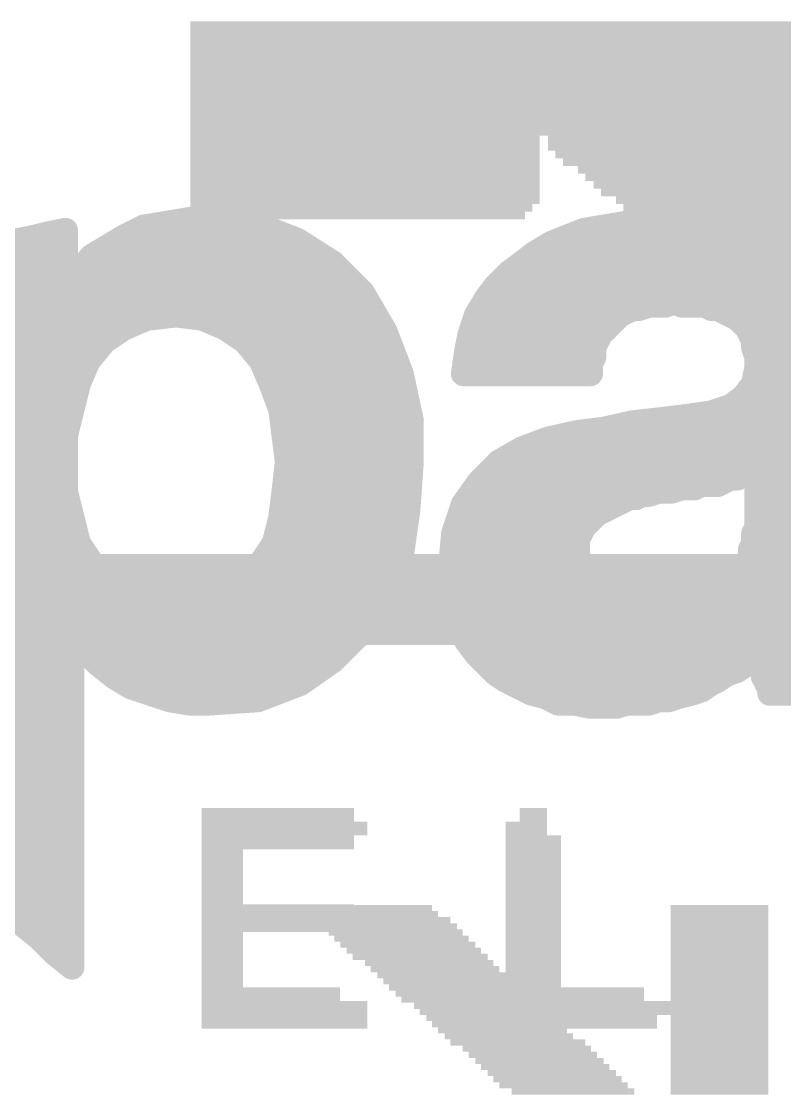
# Model space of a CAD drawing. Extents: x -0.75 to 3.47, y -1.8 to 2.11.
# Drawn here: x 1.3778 to 1.4699, y 1.4393 to 1.5689 of the extents above; entities that cross this region are included whole.
import ezdxf

# ---------------------------------------------------------------- set-up
doc = ezdxf.new("R2010")
doc.units = 0
doc.header["$MEASUREMENT"] = 0
doc.layers.get('0').update_dxf_attribs({"linetype": 'CONTINUOUS'})
doc.layers.add('21', color=32, linetype='CONTINUOUS')
doc.layers.add('22', color=2, linetype='CONTINUOUS')

# ---------------------------------------------------------------- blocks, each defined once
blk = doc.blocks.new('RECT')
blk.add_solid([(-0.5, -0.5), (0.5, -0.5), (-0.5, 0.5), (0.5, 0.5)])

msp = doc.modelspace()

# ---------------------------------------------------------------- linework, layer by layer
at = {"layer": '21', "const_width": 0.003}
for points in [[(1.392575, 1.544055), (1.394937, 1.544449)], [(1.394937, 1.544449), (1.397299, 1.544843)], [(1.397299, 1.544843), (1.399661, 1.545236)], [(1.399661, 1.545236), (1.405961, 1.544449)], [(1.405961, 1.544449), (1.411079, 1.54248)], [(1.448087, 1.544055), (1.450449, 1.544449)], [(1.450449, 1.544449), (1.452811, 1.544843)], [(1.452811, 1.544843), (1.461472, 1.544843)], [(1.461472, 1.544843), (1.463835, 1.544449)], [(1.463835, 1.544449), (1.465803, 1.544449)], [(1.465803, 1.544449), (1.467772, 1.544055)], [(1.377614, 1.54248), (1.379583, 1.542874)], [(1.379583, 1.542874), (1.381157, 1.543268)], [(1.380087, 1.543), (1.383126, 1.543)], [(1.381157, 1.543268), (1.383126, 1.543661)], [(1.383126, 1.543661), (1.383126, 1.536575)], [(1.388244, 1.541693), (1.390213, 1.542874)], [(1.390213, 1.542874), (1.392575, 1.544055)], [(1.390465, 1.543), (1.409727, 1.543)], [(1.441787, 1.542087), (1.443756, 1.542874)], [(1.443756, 1.542874), (1.445724, 1.543661)], [(1.444071, 1.543), (1.471205, 1.543)], [(1.445724, 1.543661), (1.448087, 1.544055)], [(1.467772, 1.544055), (1.470134, 1.543268)], [(1.470134, 1.543268), (1.471709, 1.542874)], [(1.375646, 1.542087), (1.377614, 1.54248)], [(1.386276, 1.540512), (1.388244, 1.541693)], [(1.411079, 1.54248), (1.415409, 1.539724)], [(1.439819, 1.540906), (1.441787, 1.542087)], [(1.384701, 1.538543), (1.386276, 1.540512)], [(1.438244, 1.539724), (1.439819, 1.540906)], [(1.368559, 1.54), (1.383126, 1.54)], [(1.385866, 1.54), (1.414976, 1.54)], [(1.415409, 1.539724), (1.418953, 1.536181)], [(1.436669, 1.538543), (1.438244, 1.539724)], [(1.438611, 1.54), (1.476945, 1.54)], [(1.383126, 1.536575), (1.384701, 1.538543)], [(1.435094, 1.536969), (1.436669, 1.538543)], [(1.368559, 1.537), (1.383126, 1.537)], [(1.383466, 1.537), (1.418134, 1.537)], [(1.433913, 1.535394), (1.435094, 1.536969)], [(1.435126, 1.537), (1.479727, 1.537)], [(1.418953, 1.536181), (1.421709, 1.531457)], [(1.432732, 1.533425), (1.433913, 1.535394)], [(1.368559, 1.534), (1.420225, 1.534)], [(1.433077, 1.534), (1.451205, 1.534)], [(1.450843, 1.533819), (1.450055, 1.533425)], [(1.45163, 1.534213), (1.450843, 1.533819)], [(1.452417, 1.534213), (1.45163, 1.534213)], [(1.453598, 1.534606), (1.452417, 1.534213)], [(1.455567, 1.534606), (1.453598, 1.534606)], [(1.456748, 1.535), (1.455567, 1.534606)], [(1.457535, 1.534606), (1.456748, 1.535)], [(1.460291, 1.534606), (1.457535, 1.534606)], [(1.461079, 1.534213), (1.460291, 1.534606)], [(1.461866, 1.534213), (1.461079, 1.534213)], [(1.462654, 1.533819), (1.461866, 1.534213)], [(1.462291, 1.534), (1.481067, 1.534)], [(1.463441, 1.533425), (1.462654, 1.533819)], [(1.392969, 1.533031), (1.390213, 1.53185)], [(1.396512, 1.533425), (1.392969, 1.533031)], [(1.399661, 1.533031), (1.396512, 1.533425)], [(1.402417, 1.53185), (1.399661, 1.533031)], [(1.431945, 1.531063), (1.432732, 1.533425)], [(1.449661, 1.533031), (1.448874, 1.532244)], [(1.450055, 1.533425), (1.449661, 1.533031)], [(1.464228, 1.533031), (1.463441, 1.533425)], [(1.464622, 1.532638), (1.464228, 1.533031)], [(1.465409, 1.53185), (1.464622, 1.532638)], [(1.390213, 1.53185), (1.38785, 1.530276)], [(1.40478, 1.530276), (1.402417, 1.53185)], [(1.421709, 1.531457), (1.423677, 1.526339)], [(1.44848, 1.53185), (1.447693, 1.531063)], [(1.448874, 1.532244), (1.44848, 1.53185)], [(1.465803, 1.531063), (1.465409, 1.53185)], [(1.368559, 1.531), (1.388937, 1.531)], [(1.38785, 1.530276), (1.385882, 1.527913)], [(1.403693, 1.531), (1.421884, 1.531)], [(1.406748, 1.527913), (1.40478, 1.530276)], [(1.431551, 1.529094), (1.431945, 1.531063)], [(1.431932, 1.531), (1.447661, 1.531)], [(1.447299, 1.530276), (1.446906, 1.529488)], [(1.447693, 1.531063), (1.447299, 1.530276)], [(1.466197, 1.530276), (1.465803, 1.531063)], [(1.465835, 1.531), (1.481627, 1.531)], [(1.466197, 1.529488), (1.466197, 1.530276)], [(1.431157, 1.526339), (1.431551, 1.529094)], [(1.446906, 1.529488), (1.446906, 1.528307)], [(1.466591, 1.528307), (1.466197, 1.529488)], [(1.368559, 1.528), (1.385954, 1.528)], [(1.385882, 1.527913), (1.384701, 1.525157)], [(1.406676, 1.528), (1.423038, 1.528)], [(1.407929, 1.525157), (1.406748, 1.527913)], [(1.431395, 1.528), (1.446752, 1.528)], [(1.446906, 1.528307), (1.446512, 1.52752)], [(1.446512, 1.52752), (1.446512, 1.526339)], [(1.466591, 1.527126), (1.466591, 1.528307)], [(1.466591, 1.528), (1.481945, 1.528)], [(1.423677, 1.526339), (1.424858, 1.520827)], [(1.446512, 1.526339), (1.431157, 1.526339)], [(1.466197, 1.525157), (1.466591, 1.527126)], [(1.368559, 1.525), (1.384661, 1.525)], [(1.384701, 1.525157), (1.383913, 1.522008)], [(1.40911, 1.522008), (1.407929, 1.525157)], [(1.407988, 1.525), (1.423964, 1.525)], [(1.465016, 1.523583), (1.466197, 1.525157)], [(1.466079, 1.525), (1.481945, 1.525)], [(1.463441, 1.522402), (1.465016, 1.523583)], [(1.461079, 1.521614), (1.463441, 1.522402)], [(1.368559, 1.522), (1.383911, 1.522)], [(1.383913, 1.522008), (1.383126, 1.518858)], [(1.409504, 1.518858), (1.40911, 1.522008)], [(1.409111, 1.522), (1.424607, 1.522)], [(1.424858, 1.520827), (1.424858, 1.515315)], [(1.45163, 1.520433), (1.455173, 1.520827)], [(1.455173, 1.520827), (1.458323, 1.52122)], [(1.458323, 1.52122), (1.461079, 1.521614)], [(1.458323, 1.52122), (1.459898, 1.512953)], [(1.459898, 1.512953), (1.458323, 1.52122)], [(1.462236, 1.522), (1.481945, 1.522)], [(1.444937, 1.519252), (1.448087, 1.519646)], [(1.448087, 1.519646), (1.45163, 1.520433)], [(1.451236, 1.511378), (1.448087, 1.519646)], [(1.448087, 1.519646), (1.451236, 1.511378)], [(1.368559, 1.519), (1.383161, 1.519)], [(1.383126, 1.518858), (1.383126, 1.512165)], [(1.409486, 1.519), (1.424858, 1.519)], [(1.409898, 1.515709), (1.409504, 1.518858)], [(1.438244, 1.517283), (1.441394, 1.518465)], [(1.441394, 1.518465), (1.444937, 1.519252)], [(1.443803, 1.519), (1.448333, 1.519)], [(1.448333, 1.519), (1.458746, 1.519)], [(1.458746, 1.519), (1.481945, 1.519)], [(1.435488, 1.515709), (1.438244, 1.517283)], [(1.368559, 1.516), (1.383126, 1.516)], [(1.409504, 1.512165), (1.409898, 1.515709)], [(1.409861, 1.516), (1.424858, 1.516)], [(1.409898, 1.515709), (1.424858, 1.515315)], [(1.424858, 1.515315), (1.409898, 1.515709)], [(1.433126, 1.513346), (1.435488, 1.515709)], [(1.435998, 1.516), (1.449475, 1.516)], [(1.449476, 1.516), (1.459317, 1.516)], [(1.459317, 1.516), (1.481945, 1.516)], [(1.424858, 1.515315), (1.424465, 1.509803)], [(1.465409, 1.514528), (1.464622, 1.514134)], [(1.465803, 1.514921), (1.465409, 1.514528)], [(1.466591, 1.515315), (1.465803, 1.514921)], [(1.466591, 1.507835), (1.466591, 1.515315)], [(1.368559, 1.513), (1.383126, 1.513)], [(1.409597, 1.513), (1.424693, 1.513)], [(1.431157, 1.510591), (1.433126, 1.513346)], [(1.432878, 1.513), (1.450618, 1.513)], [(1.450618, 1.513), (1.459889, 1.513)], [(1.459889, 1.513), (1.461961, 1.513)], [(1.462654, 1.513346), (1.461866, 1.512953)], [(1.463441, 1.51374), (1.462654, 1.513346)], [(1.464228, 1.51374), (1.463441, 1.51374)], [(1.464622, 1.514134), (1.464228, 1.51374)], [(1.466591, 1.513), (1.481945, 1.513)], [(1.383126, 1.512165), (1.383913, 1.509016)], [(1.40911, 1.509016), (1.409504, 1.512165)], [(1.452811, 1.511772), (1.452024, 1.511378)], [(1.453598, 1.511772), (1.452811, 1.511772)], [(1.45478, 1.512165), (1.453598, 1.511772)], [(1.456354, 1.512165), (1.45478, 1.512165)], [(1.457535, 1.512559), (1.456354, 1.512165)], [(1.45911, 1.512559), (1.457535, 1.512559)], [(1.459898, 1.512953), (1.45911, 1.512559)], [(1.461866, 1.512953), (1.459898, 1.512953)], [(1.429976, 1.507047), (1.431157, 1.510591)], [(1.449661, 1.510591), (1.448874, 1.510197)], [(1.450449, 1.510984), (1.449661, 1.510591)], [(1.451236, 1.511378), (1.450449, 1.510984)], [(1.452024, 1.511378), (1.451236, 1.511378)], [(1.368559, 1.51), (1.383667, 1.51)], [(1.409233, 1.51), (1.424479, 1.51)], [(1.424465, 1.509803), (1.423677, 1.504291)], [(1.430961, 1.51), (1.44848, 1.51)], [(1.447299, 1.509409), (1.446906, 1.509016)], [(1.448087, 1.509803), (1.447299, 1.509409)], [(1.448874, 1.510197), (1.448087, 1.509803)], [(1.466591, 1.51), (1.481945, 1.51)], [(1.383913, 1.509016), (1.384701, 1.505866)], [(1.408323, 1.505866), (1.40911, 1.509016)], [(1.445724, 1.507835), (1.445331, 1.507047)], [(1.446512, 1.508622), (1.445724, 1.507835)], [(1.446906, 1.509016), (1.446512, 1.508622)], [(1.466197, 1.507047), (1.466591, 1.507835)], [(1.368559, 1.507), (1.384417, 1.507)], [(1.408606, 1.507), (1.424064, 1.507)], [(1.429583, 1.502717), (1.429976, 1.507047)], [(1.429972, 1.507), (1.445307, 1.507)], [(1.445331, 1.507047), (1.444937, 1.50626)], [(1.466197, 1.505866), (1.466197, 1.507047)], [(1.466197, 1.507), (1.481945, 1.507)], [(1.384701, 1.505866), (1.386276, 1.503504)], [(1.406748, 1.503504), (1.408323, 1.505866)], [(1.421709, 1.499567), (1.408323, 1.505866)], [(1.408323, 1.505866), (1.421709, 1.499567)], [(1.444937, 1.50626), (1.444937, 1.504685)], [(1.465803, 1.505079), (1.466197, 1.505866)], [(1.368559, 1.504), (1.385945, 1.504)], [(1.407079, 1.504), (1.412288, 1.504)], [(1.412288, 1.504), (1.423556, 1.504)], [(1.423677, 1.504291), (1.421709, 1.499567)], [(1.429699, 1.504), (1.444709, 1.504)], [(1.444937, 1.504685), (1.444543, 1.503504)], [(1.465803, 1.503898), (1.465803, 1.505079)], [(1.465803, 1.504), (1.481945, 1.504)], [(1.386276, 1.503504), (1.38785, 1.501142)], [(1.405173, 1.501142), (1.406748, 1.503504)], [(1.429583, 1.500748), (1.429583, 1.502717)], [(1.444543, 1.503504), (1.444937, 1.502717)], [(1.444937, 1.502717), (1.444937, 1.501929)], [(1.464622, 1.501929), (1.465409, 1.502717)], [(1.465409, 1.502717), (1.465803, 1.503898)], [(1.444937, 1.501929), (1.445331, 1.500748)], [(1.464228, 1.500748), (1.464622, 1.501929)], [(1.368559, 1.501), (1.388063, 1.501)], [(1.38785, 1.501142), (1.390213, 1.499567)], [(1.402811, 1.499567), (1.405173, 1.501142)], [(1.404961, 1.501), (1.418663, 1.501)], [(1.418663, 1.501), (1.422306, 1.501)], [(1.429583, 1.501), (1.445247, 1.501)], [(1.429976, 1.49878), (1.429583, 1.500748)], [(1.445331, 1.500748), (1.445331, 1.500354)], [(1.445331, 1.500354), (1.445724, 1.499567)], [(1.463441, 1.499961), (1.464228, 1.500748)], [(1.464312, 1.501), (1.481945, 1.501)], [(1.390213, 1.499567), (1.392969, 1.498386)], [(1.400055, 1.498386), (1.402811, 1.499567)], [(1.421709, 1.499567), (1.418953, 1.495236)], [(1.43037, 1.497205), (1.429976, 1.49878)], [(1.445724, 1.499567), (1.446512, 1.49878)], [(1.446512, 1.49878), (1.446906, 1.498386)], [(1.461079, 1.497992), (1.46226, 1.49878)], [(1.46226, 1.49878), (1.463441, 1.499961)], [(1.368559, 1.498), (1.396441, 1.498)], [(1.392969, 1.498386), (1.396512, 1.497992)], [(1.396512, 1.497992), (1.400055, 1.498386)], [(1.396583, 1.498), (1.420712, 1.498)], [(1.430171, 1.498), (1.447677, 1.498)], [(1.446906, 1.498386), (1.447693, 1.497992)], [(1.447693, 1.497992), (1.448087, 1.497598)], [(1.448087, 1.497598), (1.448874, 1.497205)], [(1.457929, 1.497205), (1.459504, 1.497598)], [(1.459504, 1.497598), (1.461079, 1.497992)], [(1.461091, 1.498), (1.481945, 1.498)], [(1.430764, 1.49563), (1.43037, 1.497205)], [(1.448874, 1.497205), (1.449661, 1.497205)], [(1.449661, 1.497205), (1.450449, 1.496811)], [(1.450449, 1.496811), (1.456354, 1.496811)], [(1.456354, 1.496811), (1.457929, 1.497205)], [(1.368559, 1.495), (1.418717, 1.495)], [(1.418953, 1.495236), (1.415409, 1.491693)], [(1.431551, 1.494055), (1.430764, 1.49563)], [(1.431079, 1.495), (1.481945, 1.495)], [(1.385488, 1.492874), (1.383913, 1.494843)], [(1.383913, 1.494843), (1.383913, 1.454685)], [(1.432732, 1.49248), (1.431551, 1.494055)], [(1.387063, 1.491299), (1.385488, 1.492874)], [(1.433913, 1.491299), (1.432732, 1.49248)], [(1.466197, 1.49248), (1.465409, 1.491299)], [(1.466984, 1.493268), (1.466197, 1.49248)], [(1.466984, 1.49248), (1.466984, 1.493268)], [(1.467378, 1.492087), (1.466984, 1.49248)], [(1.368559, 1.492), (1.383913, 1.492)], [(1.386362, 1.492), (1.415717, 1.492)], [(1.389031, 1.489724), (1.387063, 1.491299)], [(1.415409, 1.491693), (1.411472, 1.488937)], [(1.433213, 1.492), (1.465877, 1.492)], [(1.435094, 1.490118), (1.433913, 1.491299)], [(1.465409, 1.491299), (1.464228, 1.490512)], [(1.467378, 1.489724), (1.467378, 1.492087)], [(1.467378, 1.492), (1.482339, 1.492)], [(1.391, 1.488543), (1.389031, 1.489724)], [(1.436276, 1.489331), (1.435094, 1.490118)], [(1.463047, 1.490118), (1.461866, 1.489331)], [(1.464228, 1.490512), (1.463047, 1.490118)], [(1.467772, 1.489331), (1.467378, 1.489724)], [(1.368559, 1.489), (1.383913, 1.489)], [(1.390239, 1.489), (1.411563, 1.489)], [(1.393362, 1.487756), (1.391, 1.488543)], [(1.411472, 1.488937), (1.406354, 1.486969)], [(1.43785, 1.488543), (1.436276, 1.489331)], [(1.436937, 1.489), (1.461205, 1.489)], [(1.439425, 1.487756), (1.43785, 1.488543)], [(1.461079, 1.488937), (1.459898, 1.48815)], [(1.461866, 1.489331), (1.461079, 1.488937)], [(1.467772, 1.488937), (1.467772, 1.489331)], [(1.467772, 1.489), (1.483126, 1.489)], [(1.468165, 1.488543), (1.467772, 1.488937)], [(1.468165, 1.487756), (1.468165, 1.488543)], [(1.395724, 1.486969), (1.393362, 1.487756)], [(1.441, 1.487362), (1.439425, 1.487756)], [(1.442575, 1.486575), (1.441, 1.487362)], [(1.457142, 1.487362), (1.455961, 1.486969)], [(1.458717, 1.487756), (1.457142, 1.487362)], [(1.459898, 1.48815), (1.458717, 1.487756)], [(1.48352, 1.487756), (1.468165, 1.487756)], [(1.368559, 1.486), (1.383913, 1.486)], [(1.398087, 1.486575), (1.395724, 1.486969)], [(1.400449, 1.486575), (1.398087, 1.486575)], [(1.406354, 1.486969), (1.400449, 1.486575)], [(1.444543, 1.486575), (1.442575, 1.486575)], [(1.446512, 1.486181), (1.444543, 1.486575)], [(1.449661, 1.486181), (1.446512, 1.486181)], [(1.450843, 1.486575), (1.449661, 1.486181)], [(1.453598, 1.486575), (1.450843, 1.486575)], [(1.45478, 1.486969), (1.453598, 1.486575)], [(1.455961, 1.486969), (1.45478, 1.486969)], [(1.368559, 1.483), (1.383913, 1.483)], [(1.368559, 1.48), (1.383913, 1.48)], [(1.368559, 1.477), (1.383913, 1.477)], [(1.368559, 1.474), (1.383913, 1.474)], [(1.368559, 1.471), (1.383913, 1.471)], [(1.369024, 1.468), (1.383913, 1.468)], [(1.372398, 1.465), (1.383913, 1.465)], [(1.375417, 1.462), (1.383913, 1.462)], [(1.378008, 1.459803), (1.376039, 1.461378)], [(1.379976, 1.458228), (1.378008, 1.459803)], [(1.379012, 1.459), (1.383913, 1.459)], [(1.381945, 1.45626), (1.379976, 1.458228)], [(1.383913, 1.454685), (1.381945, 1.45626)], [(1.38227, 1.456), (1.383913, 1.456)]]:
    msp.add_lwpolyline(points, dxfattribs=at)
at = {"layer": '21', "const_width": 0.0015}
for points in [[(1.394814, 1.545189, 1), (1.39506, 1.543709)], [(1.39506, 1.543709, 1), (1.394814, 1.545189)], [(1.397176, 1.545582, 1), (1.397423, 1.544103)], [(1.397423, 1.544103, 1), (1.397176, 1.545582)], [(1.399754, 1.54598, 1), (1.399568, 1.544492)], [(1.399785, 1.544496, 1), (1.399538, 1.545976)], [(1.40623, 1.545149, 1), (1.405691, 1.543749)], [(1.405868, 1.543705, 1), (1.406054, 1.545193)], [(1.450326, 1.545189, 1), (1.450572, 1.543709)], [(1.450572, 1.543709, 1), (1.450326, 1.545189)], [(1.452811, 1.545593, 1), (1.452811, 1.544093)], [(1.452934, 1.544103, 1), (1.452688, 1.545582)], [(1.461596, 1.545582, 1), (1.461349, 1.544103)], [(1.461472, 1.544093, 1), (1.461472, 1.545593)], [(1.463835, 1.545199, 1), (1.463835, 1.543699)], [(1.463711, 1.543709, 1), (1.463958, 1.545189)], [(1.46595, 1.545184, 1), (1.465656, 1.543713)], [(1.465803, 1.543699, 1), (1.465803, 1.545199)], [(1.379401, 1.543602, 1), (1.379765, 1.542146)], [(1.380087, 1.54375, 1), (1.380087, 1.54225)], [(1.37973, 1.542139, 1), (1.379436, 1.543609)], [(1.38101, 1.544003, 1), (1.381305, 1.542532)], [(1.381339, 1.54254, 1), (1.380976, 1.543995)], [(1.383876, 1.543661, 1), (1.382376, 1.543661)], [(1.383273, 1.542926, 1), (1.382979, 1.544397)], [(1.383126, 1.54225, 1), (1.383126, 1.54375)], [(1.389877, 1.543545, 1), (1.390548, 1.542203)], [(1.390465, 1.54375, 1), (1.390465, 1.54225)], [(1.390598, 1.542231, 1), (1.389827, 1.543517)], [(1.392452, 1.544795, 1), (1.392698, 1.543315)], [(1.39291, 1.543384, 1), (1.392239, 1.544726)], [(1.409727, 1.54225, 1), (1.409727, 1.54375)], [(1.443477, 1.54357, 1), (1.444034, 1.542178)], [(1.444071, 1.54375, 1), (1.444071, 1.54225)], [(1.444034, 1.542178, 1), (1.443477, 1.54357)], [(1.445601, 1.544401, 1), (1.445848, 1.542922)], [(1.446003, 1.542965, 1), (1.445446, 1.544358)], [(1.447963, 1.544795, 1), (1.44821, 1.543315)], [(1.44821, 1.543315, 1), (1.447963, 1.544795)], [(1.468009, 1.544767, 1), (1.467534, 1.543344)], [(1.467625, 1.54332, 1), (1.467919, 1.544791)], [(1.470316, 1.543995, 1), (1.469952, 1.54254)], [(1.469897, 1.542556, 1), (1.470371, 1.543979)], [(1.377467, 1.543216, 1), (1.377761, 1.541745)], [(1.377761, 1.541745, 1), (1.377467, 1.543216)], [(1.387858, 1.542336, 1), (1.38863, 1.54105)], [(1.38863, 1.54105, 1), (1.387858, 1.542336)], [(1.411481, 1.543113, 1), (1.410676, 1.541848)], [(1.41081, 1.54178, 1), (1.411348, 1.54318)], [(1.441509, 1.542783, 1), (1.442066, 1.54139)], [(1.442173, 1.541443, 1), (1.441402, 1.54273)], [(1.38589, 1.541155, 1), (1.386661, 1.539869)], [(1.386861, 1.540043, 1), (1.38569, 1.54098)], [(1.439433, 1.541549, 1), (1.440205, 1.540262)], [(1.440269, 1.540306, 1), (1.439369, 1.541506)], [(1.383126, 1.53925, 1), (1.383126, 1.54075)], [(1.385866, 1.54075, 1), (1.385866, 1.53925)], [(1.41594, 1.540255, 1), (1.414879, 1.539194)], [(1.414976, 1.53925, 1), (1.414976, 1.54075)], [(1.415007, 1.539092, 1), (1.415812, 1.540357)], [(1.437794, 1.540324, 1), (1.438694, 1.539124)], [(1.438694, 1.539124, 1), (1.437794, 1.540324)], [(1.438611, 1.54075, 1), (1.438611, 1.53925)], [(1.384115, 1.539012, 1), (1.385286, 1.538075)], [(1.385286, 1.538075, 1), (1.384115, 1.539012)], [(1.436219, 1.539143, 1), (1.437119, 1.537943)], [(1.4372, 1.538013, 1), (1.436139, 1.539074)], [(1.383466, 1.53775, 1), (1.383466, 1.53625)], [(1.383126, 1.53625, 1), (1.383126, 1.53775)], [(1.418134, 1.53625, 1), (1.418134, 1.53775)], [(1.434564, 1.537499, 1), (1.435625, 1.536438)], [(1.435126, 1.53775, 1), (1.435126, 1.53625)], [(1.435694, 1.536519, 1), (1.434494, 1.537419)], [(1.38254, 1.537043, 1), (1.383712, 1.536106)], [(1.382376, 1.536575, 1), (1.383876, 1.536575)], [(1.419601, 1.536559, 1), (1.418305, 1.535803)], [(1.418422, 1.535651, 1), (1.419483, 1.536711)], [(1.433313, 1.535844, 1), (1.434513, 1.534944)], [(1.434557, 1.535008, 1), (1.43327, 1.53578)], [(1.420225, 1.53325, 1), (1.420225, 1.53475)], [(1.433077, 1.53475, 1), (1.433077, 1.53325)], [(1.450507, 1.53449, 1), (1.451178, 1.533148)], [(1.451178, 1.533148, 1), (1.450507, 1.53449)], [(1.45163, 1.534963, 1), (1.45163, 1.533463)], [(1.451205, 1.53325, 1), (1.451205, 1.53475)], [(1.451965, 1.533542, 1), (1.451295, 1.534883)], [(1.45218, 1.534924, 1), (1.452654, 1.533501)], [(1.452417, 1.533463, 1), (1.452417, 1.534963)], [(1.453598, 1.535356, 1), (1.453598, 1.533856)], [(1.453836, 1.533895, 1), (1.453361, 1.535318)], [(1.45533, 1.535318, 1), (1.455804, 1.533895)], [(1.455567, 1.533856, 1), (1.455567, 1.535356)], [(1.457083, 1.535671, 1), (1.456413, 1.534329)], [(1.456985, 1.534288, 1), (1.456511, 1.535712)], [(1.457535, 1.535356, 1), (1.457535, 1.533856)], [(1.4572, 1.533935, 1), (1.457871, 1.535277)], [(1.460627, 1.535277, 1), (1.459956, 1.533935)], [(1.460291, 1.533856, 1), (1.460291, 1.535356)], [(1.461079, 1.534963, 1), (1.461079, 1.533463)], [(1.460743, 1.533542, 1), (1.461414, 1.534883)], [(1.462202, 1.534883, 1), (1.461531, 1.533542)], [(1.462291, 1.53475, 1), (1.462291, 1.53325)], [(1.461866, 1.533463, 1), (1.461866, 1.534963)], [(1.462989, 1.53449, 1), (1.462318, 1.533148)], [(1.462318, 1.533148, 1), (1.462989, 1.53449)], [(1.392886, 1.533777, 1), (1.393051, 1.532286)], [(1.393264, 1.532342, 1), (1.392673, 1.533721)], [(1.396605, 1.534169, 1), (1.396419, 1.532681)], [(1.396595, 1.53268, 1), (1.396429, 1.534171)], [(1.399957, 1.533721, 1), (1.399366, 1.532342)], [(1.399568, 1.532287, 1), (1.399754, 1.533776)], [(1.432089, 1.533811, 1), (1.433375, 1.533039)], [(1.433444, 1.533188, 1), (1.432021, 1.533662)], [(1.449131, 1.533562, 1), (1.450192, 1.532501)], [(1.450192, 1.532501, 1), (1.449131, 1.533562)], [(1.44972, 1.534096, 1), (1.450391, 1.532754)], [(1.450585, 1.532895, 1), (1.449525, 1.533956)], [(1.463776, 1.534096, 1), (1.463106, 1.532754)], [(1.463106, 1.532754, 1), (1.463776, 1.534096)], [(1.464759, 1.533562, 1), (1.463698, 1.532501)], [(1.465152, 1.533168, 1), (1.464092, 1.532107)], [(1.463893, 1.532361, 1), (1.464564, 1.533702)], [(1.389917, 1.53254, 1), (1.390508, 1.531161)], [(1.390629, 1.531226, 1), (1.389797, 1.532474)], [(1.402833, 1.532474, 1), (1.402001, 1.531226)], [(1.402122, 1.531161, 1), (1.402713, 1.53254)], [(1.422409, 1.531726, 1), (1.421009, 1.531187)], [(1.44795, 1.532381, 1), (1.449011, 1.53132)], [(1.449011, 1.53132, 1), (1.44795, 1.532381)], [(1.448344, 1.532774, 1), (1.449404, 1.531714)], [(1.449404, 1.531714, 1), (1.448344, 1.532774)], [(1.464092, 1.532107, 1), (1.465152, 1.533168)], [(1.46608, 1.532186, 1), (1.464739, 1.531515)], [(1.464879, 1.53132, 1), (1.46594, 1.532381)], [(1.387434, 1.5309, 1), (1.388266, 1.529652)], [(1.388427, 1.529795, 1), (1.387274, 1.530756)], [(1.388937, 1.53025, 1), (1.388937, 1.53175)], [(1.403693, 1.53175, 1), (1.403693, 1.53025)], [(1.405356, 1.530756, 1), (1.404203, 1.529795)], [(1.404364, 1.529652, 1), (1.405196, 1.5309)], [(1.421061, 1.531079, 1), (1.422356, 1.531835)], [(1.421884, 1.53025, 1), (1.421884, 1.53175)], [(1.431932, 1.53175, 1), (1.431932, 1.53025)], [(1.431233, 1.5313, 1), (1.432656, 1.530826)], [(1.43268, 1.530916, 1), (1.431209, 1.53121)], [(1.446628, 1.530611, 1), (1.44797, 1.52994)], [(1.44797, 1.52994, 1), (1.446628, 1.530611)], [(1.447163, 1.531593, 1), (1.448223, 1.530533)], [(1.448364, 1.530728, 1), (1.447022, 1.531398)], [(1.447661, 1.53025, 1), (1.447661, 1.53175)], [(1.466474, 1.531398, 1), (1.465132, 1.530728)], [(1.465835, 1.53175, 1), (1.465835, 1.53025)], [(1.465132, 1.530728, 1), (1.466474, 1.531398)], [(1.466947, 1.530276, 1), (1.465447, 1.530276)], [(1.465526, 1.52994, 1), (1.466868, 1.530611)], [(1.432294, 1.528988, 1), (1.430809, 1.529201)], [(1.447656, 1.529488, 1), (1.446156, 1.529488)], [(1.446235, 1.529824, 1), (1.447576, 1.529153)], [(1.466908, 1.529725, 1), (1.465485, 1.529251)], [(1.465447, 1.529488, 1), (1.466947, 1.529488)], [(1.385306, 1.528394, 1), (1.386458, 1.527433)], [(1.386571, 1.527618, 1), (1.385193, 1.528209)], [(1.385954, 1.52725, 1), (1.385954, 1.52875)], [(1.406676, 1.52875, 1), (1.406676, 1.52725)], [(1.407437, 1.528209, 1), (1.406059, 1.527618)], [(1.406172, 1.527433, 1), (1.407324, 1.528394)], [(1.423038, 1.52725, 1), (1.423038, 1.52875)], [(1.431395, 1.52875, 1), (1.431395, 1.52725)], [(1.430816, 1.529242, 1), (1.432287, 1.528947)], [(1.447262, 1.52752, 1), (1.445762, 1.52752)], [(1.446156, 1.528307, 1), (1.447656, 1.528307)], [(1.447576, 1.527972, 1), (1.446235, 1.528642)], [(1.446752, 1.52725, 1), (1.446752, 1.52875)], [(1.467341, 1.528307, 1), (1.465841, 1.528307)], [(1.466591, 1.52875, 1), (1.466591, 1.52725)], [(1.465879, 1.52807, 1), (1.467302, 1.528544)], [(1.424411, 1.526496, 1), (1.422944, 1.526181)], [(1.431157, 1.527089, 1), (1.431157, 1.525589)], [(1.445841, 1.527855, 1), (1.447183, 1.527184)], [(1.446512, 1.525589, 1), (1.446512, 1.527089)], [(1.465841, 1.527126, 1), (1.467341, 1.527126)], [(1.467326, 1.526979, 1), (1.465855, 1.527273)], [(1.384011, 1.525453, 1), (1.38539, 1.524862)], [(1.385428, 1.524976, 1), (1.383973, 1.525339)], [(1.384661, 1.52425, 1), (1.384661, 1.52575)], [(1.408631, 1.525421, 1), (1.407227, 1.524894)], [(1.407988, 1.52575, 1), (1.407988, 1.52425)], [(1.40724, 1.524862, 1), (1.408618, 1.525453)], [(1.422977, 1.526069, 1), (1.424377, 1.526608)], [(1.423964, 1.52425, 1), (1.423964, 1.52575)], [(1.430415, 1.526445, 1), (1.4319, 1.526233)], [(1.445762, 1.526339, 1), (1.447262, 1.526339)], [(1.466079, 1.52575, 1), (1.466079, 1.52425)], [(1.466797, 1.524707, 1), (1.465597, 1.525607)], [(1.465466, 1.522983, 1), (1.464566, 1.524183)], [(1.465461, 1.525305, 1), (1.466932, 1.52501)], [(1.462991, 1.523002, 1), (1.463891, 1.521802)], [(1.463678, 1.52169, 1), (1.463204, 1.523113)], [(1.464416, 1.524033, 1), (1.465616, 1.523133)], [(1.383186, 1.52219, 1), (1.384641, 1.521826)], [(1.384641, 1.521826, 1), (1.383186, 1.52219)], [(1.383911, 1.52125, 1), (1.383911, 1.52275)], [(1.409854, 1.522101, 1), (1.408366, 1.521915)], [(1.409111, 1.52275, 1), (1.409111, 1.52125)], [(1.408408, 1.521745, 1), (1.409812, 1.522271)], [(1.425608, 1.520827, 1), (1.424108, 1.520827)], [(1.424607, 1.52125, 1), (1.424607, 1.52275)], [(1.45508, 1.521571, 1), (1.455266, 1.520083)], [(1.455256, 1.520081, 1), (1.45509, 1.521572)], [(1.45906, 1.521361, 1), (1.457586, 1.52108)], [(1.45906, 1.521361, 1), (1.457586, 1.52108)], [(1.458217, 1.521963, 1), (1.458429, 1.520478)], [(1.458416, 1.520476, 1), (1.45823, 1.521965)], [(1.460842, 1.522326, 1), (1.461316, 1.520903)], [(1.461185, 1.520872, 1), (1.460973, 1.522357)], [(1.462236, 1.52275, 1), (1.462236, 1.52125)], [(1.424125, 1.52067, 1), (1.425592, 1.520984)], [(1.448787, 1.519913, 1), (1.447386, 1.519379)], [(1.448787, 1.519913, 1), (1.447386, 1.519379)], [(1.447924, 1.520378, 1), (1.448249, 1.518914)], [(1.44818, 1.518901, 1), (1.447994, 1.52039)], [(1.451547, 1.521178, 1), (1.451713, 1.519688)], [(1.451793, 1.519701, 1), (1.451467, 1.521165)], [(1.383876, 1.518858, 1), (1.382376, 1.518858)], [(1.382398, 1.51904, 1), (1.383854, 1.518676)], [(1.383161, 1.51825, 1), (1.383161, 1.51975)], [(1.409486, 1.51975, 1), (1.409486, 1.51825)], [(1.410248, 1.518951, 1), (1.40876, 1.518765)], [(1.40876, 1.518765, 1), (1.410248, 1.518951)], [(1.424858, 1.51825, 1), (1.424858, 1.51975)], [(1.441231, 1.519197, 1), (1.441556, 1.517732)], [(1.441657, 1.517762, 1), (1.44113, 1.519167)], [(1.443803, 1.51975, 1), (1.443803, 1.51825)], [(1.444844, 1.519996, 1), (1.44503, 1.518508)], [(1.4451, 1.51852, 1), (1.444774, 1.519984)], [(1.448333, 1.51975, 1), (1.448333, 1.51825)], [(1.448333, 1.51825, 1), (1.448333, 1.51975)], [(1.458746, 1.51975, 1), (1.458746, 1.51825)], [(1.458746, 1.51825, 1), (1.458746, 1.51975)], [(1.437981, 1.517986, 1), (1.438507, 1.516581)], [(1.438616, 1.516632, 1), (1.437872, 1.517935)], [(1.383126, 1.51525, 1), (1.383126, 1.51675)], [(1.409861, 1.51675, 1), (1.409861, 1.51525)], [(1.409917, 1.516458, 1), (1.409878, 1.514959)], [(1.409917, 1.516458, 1), (1.409878, 1.514959)], [(1.410643, 1.515626, 1), (1.409152, 1.515791)], [(1.424858, 1.51525, 1), (1.424858, 1.51675)], [(1.435116, 1.51636, 1), (1.43586, 1.515057)], [(1.436019, 1.515178, 1), (1.434958, 1.516239)], [(1.435998, 1.51675, 1), (1.435998, 1.51525)], [(1.449476, 1.51675, 1), (1.449476, 1.51525)], [(1.449475, 1.51525, 1), (1.449475, 1.51675)], [(1.459317, 1.51675, 1), (1.459317, 1.51525)], [(1.459317, 1.51525, 1), (1.459317, 1.51675)], [(1.409153, 1.515616, 1), (1.410642, 1.515802)], [(1.424108, 1.515315, 1), (1.425608, 1.515315)], [(1.425606, 1.515262, 1), (1.42411, 1.515368)], [(1.424839, 1.514565, 1), (1.424878, 1.516065)], [(1.424839, 1.514565, 1), (1.424878, 1.516065)], [(1.464879, 1.515058, 1), (1.46594, 1.513997)], [(1.465468, 1.515592, 1), (1.466139, 1.51425)], [(1.465745, 1.513857, 1), (1.465074, 1.515198)], [(1.466333, 1.514391, 1), (1.465273, 1.515452)], [(1.467341, 1.515315, 1), (1.465841, 1.515315)], [(1.466926, 1.514644, 1), (1.466255, 1.515986)], [(1.383126, 1.51225, 1), (1.383126, 1.51375)], [(1.409597, 1.51375, 1), (1.409597, 1.51225)], [(1.424693, 1.51225, 1), (1.424693, 1.51375)], [(1.432878, 1.51375, 1), (1.432878, 1.51225)], [(1.432596, 1.513877, 1), (1.433656, 1.512816)], [(1.433736, 1.512911, 1), (1.432516, 1.513782)], [(1.450618, 1.51375, 1), (1.450618, 1.51225)], [(1.450618, 1.51225, 1), (1.450618, 1.51375)], [(1.459889, 1.51375, 1), (1.459889, 1.51225)], [(1.459889, 1.51225, 1), (1.459889, 1.51375)], [(1.462318, 1.514017, 1), (1.462989, 1.512676)], [(1.461961, 1.51225, 1), (1.461961, 1.51375)], [(1.462989, 1.512676, 1), (1.462318, 1.514017)], [(1.463441, 1.51449, 1), (1.463441, 1.51299)], [(1.463776, 1.513069, 1), (1.463106, 1.514411)], [(1.463698, 1.51427, 1), (1.464759, 1.51321)], [(1.464287, 1.514805, 1), (1.464957, 1.513463)], [(1.465152, 1.513604, 1), (1.464092, 1.514664)], [(1.464228, 1.51299, 1), (1.464228, 1.51449)], [(1.466591, 1.51375, 1), (1.466591, 1.51225)], [(1.383854, 1.512347, 1), (1.382398, 1.511983)], [(1.410248, 1.512072, 1), (1.40876, 1.512258)], [(1.452811, 1.512522, 1), (1.452811, 1.511022)], [(1.453146, 1.511101, 1), (1.452476, 1.512442)], [(1.453361, 1.512483, 1), (1.453836, 1.51106)], [(1.453598, 1.511022, 1), (1.453598, 1.512522)], [(1.45478, 1.512915, 1), (1.45478, 1.511415)], [(1.455017, 1.511454, 1), (1.454542, 1.512877)], [(1.456117, 1.512877, 1), (1.456592, 1.511454)], [(1.456354, 1.511415, 1), (1.456354, 1.512915)], [(1.457535, 1.513309, 1), (1.457535, 1.511809)], [(1.457773, 1.511848, 1), (1.457298, 1.513271)], [(1.458775, 1.51323, 1), (1.459446, 1.511888)], [(1.45911, 1.511809, 1), (1.45911, 1.513309)], [(1.459898, 1.513703, 1), (1.459898, 1.512203)], [(1.459161, 1.512812, 1), (1.460634, 1.513093)], [(1.459161, 1.512812, 1), (1.460634, 1.513093)], [(1.460233, 1.512282, 1), (1.459562, 1.513624)], [(1.461531, 1.513624, 1), (1.462202, 1.512282)], [(1.461866, 1.512203, 1), (1.461866, 1.513703)], [(1.382376, 1.512165, 1), (1.383876, 1.512165)], [(1.408759, 1.512248, 1), (1.410249, 1.512083)], [(1.431869, 1.510353, 1), (1.430446, 1.510828)], [(1.449326, 1.511261, 1), (1.449997, 1.50992)], [(1.449997, 1.50992, 1), (1.449326, 1.511261)], [(1.450113, 1.511655, 1), (1.450784, 1.510313)], [(1.450784, 1.510313, 1), (1.450113, 1.511655)], [(1.451236, 1.512128, 1), (1.451236, 1.510628)], [(1.450535, 1.511111, 1), (1.451937, 1.511645)], [(1.450535, 1.511111, 1), (1.451937, 1.511645)], [(1.451572, 1.510707, 1), (1.450901, 1.512049)], [(1.451688, 1.512049, 1), (1.452359, 1.510707)], [(1.452024, 1.510628, 1), (1.452024, 1.512128)], [(1.383667, 1.50925, 1), (1.383667, 1.51075)], [(1.409233, 1.51075, 1), (1.409233, 1.50925)], [(1.423716, 1.509857, 1), (1.425213, 1.50975)], [(1.425207, 1.509697, 1), (1.423722, 1.509909)], [(1.424479, 1.50925, 1), (1.424479, 1.51075)], [(1.430961, 1.51075, 1), (1.430961, 1.50925)], [(1.430547, 1.511026, 1), (1.431768, 1.510155)], [(1.446964, 1.51008, 1), (1.447635, 1.508739)], [(1.44783, 1.508879, 1), (1.446769, 1.50994)], [(1.447751, 1.510474, 1), (1.448422, 1.509132)], [(1.448422, 1.509132, 1), (1.447751, 1.510474)], [(1.448539, 1.510868, 1), (1.449209, 1.509526)], [(1.44848, 1.50925, 1), (1.44848, 1.51075)], [(1.449209, 1.509526, 1), (1.448539, 1.510868)], [(1.466591, 1.51075, 1), (1.466591, 1.50925)], [(1.384641, 1.509198, 1), (1.383186, 1.508834)], [(1.383186, 1.508834, 1), (1.384641, 1.509198)], [(1.408366, 1.509109, 1), (1.409854, 1.508923)], [(1.409838, 1.508834, 1), (1.408383, 1.509198)], [(1.446395, 1.507499, 1), (1.445054, 1.50817)], [(1.445981, 1.509152, 1), (1.447042, 1.508092)], [(1.447042, 1.508092, 1), (1.445981, 1.509152)], [(1.446375, 1.509546, 1), (1.447436, 1.508485)], [(1.447436, 1.508485, 1), (1.446375, 1.509546)], [(1.467261, 1.507499, 1), (1.46592, 1.50817)], [(1.384417, 1.50625, 1), (1.384417, 1.50775)], [(1.408606, 1.50775, 1), (1.408606, 1.50625)], [(1.424064, 1.50625, 1), (1.424064, 1.50775)], [(1.429972, 1.50775, 1), (1.429972, 1.50625)], [(1.429265, 1.507284, 1), (1.430688, 1.50681)], [(1.430723, 1.506979, 1), (1.429229, 1.507115)], [(1.44466, 1.507383, 1), (1.446002, 1.506712)], [(1.446002, 1.506712, 1), (1.44466, 1.507383)], [(1.445194, 1.508365, 1), (1.446255, 1.507304)], [(1.445307, 1.50625, 1), (1.445307, 1.50775)], [(1.466947, 1.507047, 1), (1.465447, 1.507047)], [(1.466197, 1.50775, 1), (1.466197, 1.50625)], [(1.465526, 1.507383, 1), (1.466868, 1.506712)], [(1.465841, 1.507835, 1), (1.467341, 1.507835)], [(1.385325, 1.506282, 1), (1.384077, 1.50545)], [(1.383973, 1.505684, 1), (1.385428, 1.506048)], [(1.408642, 1.506545, 1), (1.408003, 1.505188)], [(1.408642, 1.506545, 1), (1.408003, 1.505188)], [(1.407595, 1.506048, 1), (1.40905, 1.505684)], [(1.408947, 1.50545, 1), (1.407699, 1.506282)], [(1.445687, 1.50626, 1), (1.444187, 1.50626)], [(1.444266, 1.506595, 1), (1.445608, 1.505924)], [(1.466868, 1.505531, 1), (1.465526, 1.506202)], [(1.385945, 1.50325, 1), (1.385945, 1.50475)], [(1.407079, 1.50475, 1), (1.407079, 1.50325)], [(1.412288, 1.50475, 1), (1.412288, 1.50325)], [(1.412288, 1.50325, 1), (1.412288, 1.50475)], [(1.424369, 1.504003, 1), (1.422985, 1.50458)], [(1.423556, 1.50325, 1), (1.423556, 1.50475)], [(1.429699, 1.50475, 1), (1.429699, 1.50325)], [(1.444187, 1.504685, 1), (1.445687, 1.504685)], [(1.445649, 1.504448, 1), (1.444225, 1.504922)], [(1.444709, 1.50325, 1), (1.444709, 1.50475)], [(1.466553, 1.505079, 1), (1.465053, 1.505079)], [(1.465132, 1.505414, 1), (1.466474, 1.504743)], [(1.465803, 1.50475, 1), (1.465803, 1.50325)], [(1.465447, 1.505866, 1), (1.466947, 1.505866)], [(1.3869, 1.50392, 1), (1.385652, 1.503088)], [(1.385652, 1.503088, 1), (1.3869, 1.50392)], [(1.406124, 1.50392, 1), (1.407372, 1.503088)], [(1.407372, 1.503088, 1), (1.406124, 1.50392)], [(1.422935, 1.504397, 1), (1.42442, 1.504185)], [(1.430333, 1.502717, 1), (1.428833, 1.502717)], [(1.445214, 1.503839, 1), (1.443872, 1.503169)], [(1.443832, 1.503741, 1), (1.445255, 1.503267)], [(1.445687, 1.502717, 1), (1.444187, 1.502717)], [(1.46594, 1.502186, 1), (1.464879, 1.503247)], [(1.465053, 1.503898, 1), (1.466553, 1.503898)], [(1.466515, 1.50366, 1), (1.465092, 1.504135)], [(1.428836, 1.502784, 1), (1.43033, 1.502649)], [(1.445649, 1.502166, 1), (1.444225, 1.501692)], [(1.444266, 1.502381, 1), (1.445608, 1.503052)], [(1.464092, 1.502459, 1), (1.465152, 1.501399)], [(1.465334, 1.501692, 1), (1.463911, 1.502166)], [(1.464698, 1.502954, 1), (1.466121, 1.502479)], [(1.388266, 1.501766, 1), (1.387434, 1.500518)], [(1.387226, 1.500726, 1), (1.388474, 1.501558)], [(1.388063, 1.50025, 1), (1.388063, 1.50175)], [(1.404961, 1.50175, 1), (1.404961, 1.50025)], [(1.404549, 1.501558, 1), (1.405797, 1.500726)], [(1.405589, 1.500518, 1), (1.404757, 1.501766)], [(1.418663, 1.50175, 1), (1.418663, 1.50025)], [(1.418663, 1.50025, 1), (1.418663, 1.50175)], [(1.422306, 1.50025, 1), (1.422306, 1.50175)], [(1.430318, 1.500895, 1), (1.428847, 1.500601)], [(1.429583, 1.50175, 1), (1.429583, 1.50025)], [(1.444187, 1.501929, 1), (1.445687, 1.501929)], [(1.446081, 1.500748, 1), (1.444581, 1.500748)], [(1.446002, 1.50069, 1), (1.44466, 1.500019)], [(1.444619, 1.500511, 1), (1.446042, 1.500985)], [(1.445247, 1.50025, 1), (1.445247, 1.50175)], [(1.463517, 1.500985, 1), (1.46494, 1.500511)], [(1.464312, 1.50175, 1), (1.464312, 1.50025)], [(1.464759, 1.500218, 1), (1.463698, 1.501278)], [(1.390508, 1.500256, 1), (1.389917, 1.498878)], [(1.389797, 1.498943, 1), (1.390629, 1.500191)], [(1.402395, 1.500191, 1), (1.403227, 1.498943)], [(1.403106, 1.498878, 1), (1.402516, 1.500256)], [(1.421016, 1.499855, 1), (1.422401, 1.499278)], [(1.422341, 1.499164, 1), (1.421076, 1.49997)], [(1.421389, 1.498888, 1), (1.422028, 1.500246)], [(1.421389, 1.498888, 1), (1.422028, 1.500246)], [(1.428833, 1.500748, 1), (1.430333, 1.500748)], [(1.430704, 1.498961, 1), (1.429249, 1.498598)], [(1.444581, 1.500354, 1), (1.446081, 1.500354)], [(1.446255, 1.500097, 1), (1.445194, 1.499037)], [(1.445054, 1.499232, 1), (1.446395, 1.499902)], [(1.447042, 1.49931, 1), (1.445981, 1.498249)], [(1.462676, 1.498155, 1), (1.461844, 1.499404)], [(1.462911, 1.500491, 1), (1.463971, 1.49943)], [(1.463971, 1.49943, 1), (1.462911, 1.500491)], [(1.393051, 1.499131, 1), (1.392886, 1.49764)], [(1.392673, 1.497696, 1), (1.393264, 1.499075)], [(1.396429, 1.498738, 1), (1.396595, 1.497247)], [(1.396583, 1.49875, 1), (1.396583, 1.49725)], [(1.396429, 1.497247, 1), (1.396595, 1.498738)], [(1.396441, 1.49725, 1), (1.396441, 1.49875)], [(1.39976, 1.499075, 1), (1.400351, 1.497696)], [(1.400138, 1.49764, 1), (1.399972, 1.499131)], [(1.420712, 1.49725, 1), (1.420712, 1.49875)], [(1.429241, 1.498632, 1), (1.430712, 1.498927)], [(1.430171, 1.49875, 1), (1.430171, 1.49725)], [(1.445981, 1.498249, 1), (1.447042, 1.49931)], [(1.447241, 1.499057, 1), (1.44657, 1.497715)], [(1.446375, 1.497855, 1), (1.447436, 1.498916)], [(1.448223, 1.498522, 1), (1.447163, 1.497462)], [(1.448422, 1.498269, 1), (1.447751, 1.496928)], [(1.447358, 1.497321, 1), (1.448028, 1.498663)], [(1.447677, 1.49725, 1), (1.447677, 1.49875)], [(1.459322, 1.498326, 1), (1.459686, 1.496871)], [(1.459686, 1.496871, 1), (1.459322, 1.498326)], [(1.460663, 1.498616, 1), (1.461495, 1.497368)], [(1.461091, 1.49875, 1), (1.461091, 1.49725)], [(1.461261, 1.497265, 1), (1.460897, 1.49872)], [(1.46173, 1.49931, 1), (1.46279, 1.498249)], [(1.431098, 1.497387, 1), (1.429642, 1.497023)], [(1.429642, 1.497023, 1), (1.431098, 1.497387)], [(1.447556, 1.497068, 1), (1.448617, 1.498129)], [(1.448874, 1.497955, 1), (1.448874, 1.496455)], [(1.448539, 1.496534, 1), (1.449209, 1.497876)], [(1.449997, 1.497876, 1), (1.449326, 1.496534)], [(1.449661, 1.496455, 1), (1.449661, 1.497955)], [(1.450449, 1.497561, 1), (1.450449, 1.496061)], [(1.450113, 1.49614, 1), (1.450784, 1.497482)], [(1.456172, 1.497539, 1), (1.456536, 1.496083)], [(1.456354, 1.496061, 1), (1.456354, 1.497561)], [(1.457747, 1.497932, 1), (1.458111, 1.496477)], [(1.458111, 1.496477, 1), (1.457747, 1.497932)], [(1.41832, 1.495639, 1), (1.419586, 1.494834)], [(1.419483, 1.494706, 1), (1.418422, 1.495767)], [(1.418717, 1.49425, 1), (1.418717, 1.49575)], [(1.431435, 1.495965, 1), (1.430093, 1.495295)], [(1.430036, 1.495448, 1), (1.431491, 1.495812)], [(1.431079, 1.49575, 1), (1.431079, 1.49425)], [(1.384663, 1.494843, 1), (1.383163, 1.494843)], [(1.384499, 1.495311, 1), (1.383328, 1.494374)], [(1.432151, 1.494505, 1), (1.430951, 1.493605)], [(1.43088, 1.49372, 1), (1.432222, 1.494391)], [(1.386019, 1.493404, 1), (1.384958, 1.492344)], [(1.384903, 1.492405, 1), (1.386074, 1.493343)], [(1.433263, 1.493011, 1), (1.432202, 1.49195)], [(1.465667, 1.493011, 1), (1.466727, 1.49195)], [(1.466821, 1.492064, 1), (1.465573, 1.492896)], [(1.467734, 1.493268, 1), (1.466234, 1.493268)], [(1.467515, 1.493011, 1), (1.466454, 1.49195)], [(1.467515, 1.492737, 1), (1.466454, 1.493798)], [(1.383913, 1.49125, 1), (1.383913, 1.49275)], [(1.386362, 1.49275, 1), (1.386362, 1.49125)], [(1.387532, 1.491885, 1), (1.386594, 1.490714)], [(1.386533, 1.490769, 1), (1.387593, 1.49183)], [(1.414879, 1.492223, 1), (1.41594, 1.491163)], [(1.41584, 1.491078, 1), (1.414979, 1.492307)], [(1.415717, 1.49125, 1), (1.415717, 1.49275)], [(1.432132, 1.49203, 1), (1.433332, 1.49293)], [(1.433213, 1.49275, 1), (1.433213, 1.49125)], [(1.434444, 1.49183, 1), (1.433383, 1.490769)], [(1.433383, 1.490769, 1), (1.434444, 1.49183)], [(1.464785, 1.491715, 1), (1.466033, 1.490883)], [(1.465825, 1.490675, 1), (1.464993, 1.491923)], [(1.465877, 1.49125, 1), (1.465877, 1.49275)], [(1.466234, 1.49248, 1), (1.467734, 1.49248)], [(1.468128, 1.492087, 1), (1.466628, 1.492087)], [(1.467378, 1.49275, 1), (1.467378, 1.49125)], [(1.466848, 1.491556, 1), (1.467908, 1.492617)], [(1.389417, 1.490368, 1), (1.388646, 1.489081)], [(1.435511, 1.490742, 1), (1.434678, 1.489494)], [(1.434564, 1.489588, 1), (1.435625, 1.490648)], [(1.46281, 1.49083, 1), (1.463284, 1.489407)], [(1.463463, 1.489494, 1), (1.462631, 1.490742)], [(1.463812, 1.491136, 1), (1.464644, 1.489888)], [(1.464466, 1.4898, 1), (1.463991, 1.491223)], [(1.467908, 1.490255, 1), (1.466848, 1.489194)], [(1.383913, 1.48825, 1), (1.383913, 1.48975)], [(1.388563, 1.489139, 1), (1.3895, 1.49031)], [(1.390239, 1.48975, 1), (1.390239, 1.48825)], [(1.391237, 1.489255, 1), (1.390763, 1.487832)], [(1.390614, 1.4879, 1), (1.391386, 1.489186)], [(1.411042, 1.489551, 1), (1.411903, 1.488323)], [(1.411742, 1.488237, 1), (1.411203, 1.489637)], [(1.411563, 1.48825, 1), (1.411563, 1.48975)], [(1.436611, 1.490002, 1), (1.43594, 1.48866)], [(1.43586, 1.488707, 1), (1.436692, 1.489955)], [(1.436937, 1.48975, 1), (1.436937, 1.48825)], [(1.438186, 1.489214, 1), (1.437515, 1.487872)], [(1.437515, 1.487872, 1), (1.438186, 1.489214)], [(1.460743, 1.489608, 1), (1.461414, 1.488266)], [(1.461495, 1.488313, 1), (1.460663, 1.489561)], [(1.46145, 1.489955, 1), (1.462282, 1.488707)], [(1.461205, 1.48825, 1), (1.461205, 1.48975)], [(1.462202, 1.48866, 1), (1.461531, 1.490002)], [(1.466628, 1.489724, 1), (1.468128, 1.489724)], [(1.468522, 1.489331, 1), (1.467022, 1.489331)], [(1.467772, 1.48975, 1), (1.467772, 1.48825)], [(1.468302, 1.489467, 1), (1.467241, 1.488407)], [(1.467241, 1.4888, 1), (1.468302, 1.489861)], [(1.468915, 1.488543, 1), (1.467415, 1.488543)], [(1.393599, 1.488467, 1), (1.393125, 1.487044)], [(1.393125, 1.487044, 1), (1.393599, 1.488467)], [(1.439607, 1.488484, 1), (1.439243, 1.487028)], [(1.43909, 1.487085, 1), (1.439761, 1.488427)], [(1.441335, 1.488033, 1), (1.440665, 1.486691)], [(1.440818, 1.486635, 1), (1.441182, 1.48809)], [(1.45696, 1.48809, 1), (1.457324, 1.486635)], [(1.457379, 1.486651, 1), (1.456905, 1.488074)], [(1.458479, 1.488467, 1), (1.458954, 1.487044)], [(1.458898, 1.487028, 1), (1.458535, 1.488484)], [(1.459482, 1.488774, 1), (1.460314, 1.487526)], [(1.460135, 1.487438, 1), (1.45966, 1.488861)], [(1.467022, 1.488937, 1), (1.468522, 1.488937)], [(1.468165, 1.488506, 1), (1.468165, 1.487006)], [(1.467635, 1.488013, 1), (1.468696, 1.489074)], [(1.383913, 1.48525, 1), (1.383913, 1.48675)], [(1.395848, 1.487708, 1), (1.395601, 1.486229)], [(1.395487, 1.486257, 1), (1.395962, 1.48768)], [(1.398087, 1.487325, 1), (1.398087, 1.485825)], [(1.397963, 1.485835, 1), (1.39821, 1.487315)], [(1.400399, 1.487323, 1), (1.400499, 1.485826)], [(1.400449, 1.485825, 1), (1.400449, 1.487325)], [(1.406085, 1.487669, 1), (1.406624, 1.486268)], [(1.406404, 1.48622, 1), (1.406304, 1.487717)], [(1.442575, 1.487325, 1), (1.442575, 1.485825)], [(1.442239, 1.485904, 1), (1.44291, 1.487246)], [(1.44469, 1.48731, 1), (1.444396, 1.485839)], [(1.444543, 1.485825, 1), (1.444543, 1.487325)], [(1.446512, 1.486931, 1), (1.446512, 1.485431)], [(1.446365, 1.485446, 1), (1.446659, 1.486917)], [(1.449424, 1.486893, 1), (1.449899, 1.48547)], [(1.449661, 1.485431, 1), (1.449661, 1.486931)], [(1.450843, 1.487325, 1), (1.450843, 1.485825)], [(1.45108, 1.485863, 1), (1.450605, 1.487286)], [(1.453361, 1.487286, 1), (1.453836, 1.485863)], [(1.453598, 1.485825, 1), (1.453598, 1.487325)], [(1.45478, 1.487719, 1), (1.45478, 1.486219)], [(1.455017, 1.486257, 1), (1.454542, 1.48768)], [(1.455723, 1.48768, 1), (1.456198, 1.486257)], [(1.455961, 1.486219, 1), (1.455961, 1.487719)], [(1.467415, 1.487756, 1), (1.468915, 1.487756)], [(1.383913, 1.48225, 1), (1.383913, 1.48375)], [(1.383913, 1.47925, 1), (1.383913, 1.48075)], [(1.383913, 1.47625, 1), (1.383913, 1.47775)], [(1.383913, 1.47325, 1), (1.383913, 1.47475)], [(1.383913, 1.47025, 1), (1.383913, 1.47175)], [(1.383913, 1.46725, 1), (1.383913, 1.46875)], [(1.383913, 1.46425, 1), (1.383913, 1.46575)], [(1.383913, 1.46125, 1), (1.383913, 1.46275)], [(1.378476, 1.460389, 1), (1.377539, 1.459217)], [(1.377539, 1.459217, 1), (1.378476, 1.460389)], [(1.379012, 1.45975, 1), (1.379012, 1.45825)], [(1.383913, 1.45825, 1), (1.383913, 1.45975)], [(1.380507, 1.458759, 1), (1.379446, 1.457698)], [(1.379508, 1.457643, 1), (1.380445, 1.458814)], [(1.382413, 1.456845, 1), (1.381476, 1.455674)], [(1.381415, 1.45573, 1), (1.382475, 1.45679)], [(1.38227, 1.45675, 1), (1.38227, 1.45525)], [(1.383913, 1.45525, 1), (1.383913, 1.45675)], [(1.383163, 1.454685, 1), (1.384663, 1.454685)], [(1.383445, 1.454099, 1), (1.384382, 1.455271)]]:
    msp.add_lwpolyline(points, format="xyb", dxfattribs=at)

# ---------------------------------------------------------------- block references
at = {"layer": '21'}
for p, xscale, yscale in [((1.408758, 1.473102), 0.0184, 0.00166), ((1.439608, 1.473102), 0.0033, 0.00166), ((1.409558, 1.471437), 0.02, 0.00167), ((1.438758, 1.471437), 0.005, 0.00167), ((1.408758, 1.469767), 0.0184, 0.00167), ((1.439608, 1.469767), 0.0067, 0.00167), ((1.402058, 1.468102), 0.005, 0.00166), ((1.439608, 1.468102), 0.0067, 0.00166), ((1.402058, 1.466437), 0.005, 0.00167), ((1.439608, 1.466437), 0.0067, 0.00167), ((1.402058, 1.464767), 0.005, 0.00167), ((1.439608, 1.464767), 0.0067, 0.00167), ((1.402058, 1.463102), 0.005, 0.00166), ((1.439608, 1.463102), 0.0067, 0.00166), ((1.408758, 1.461437), 0.0184, 0.00167), ((1.439608, 1.461437), 0.0067, 0.00167), ((1.408758, 1.459767), 0.0184, 0.00167), ((1.439608, 1.459767), 0.0067, 0.00167), ((1.402058, 1.458102), 0.005, 0.00166), ((1.439608, 1.458102), 0.0067, 0.00166), ((1.402058, 1.456437), 0.005, 0.00167), ((1.439608, 1.456437), 0.0067, 0.00167), ((1.402058, 1.454767), 0.005, 0.00167), ((1.439608, 1.454767), 0.0067, 0.00167), ((1.402058, 1.453102), 0.005, 0.00166), ((1.439608, 1.453102), 0.0067, 0.00166), ((1.407908, 1.451437), 0.0167, 0.00167), ((1.444608, 1.451437), 0.0167, 0.00167), ((1.409558, 1.449767), 0.02, 0.00167), ((1.446258, 1.449767), 0.02, 0.00167), ((1.409558, 1.448102), 0.02, 0.00166), ((1.446258, 1.448102), 0.0166, 0.00166)]:
    msp.add_blockref('RECT', p, dxfattribs=dict(at, xscale=xscale, yscale=yscale))
at = {"layer": '22', "rotation": 180}
for p, xscale, yscale in [((1.455134, 1.568412), 0.1139, 0.0009199999999999999), ((1.455134, 1.567492), 0.1139, 0.0009199999999999999), ((1.454634, 1.566577), 0.1129, 0.00091), ((1.454634, 1.565662), 0.1129, 0.0009199999999999999), ((1.454184, 1.564742), 0.112, 0.0009199999999999999), ((1.454184, 1.563822), 0.112, 0.0009199999999999999), ((1.453734, 1.562902), 0.1111, 0.0009199999999999999), ((1.453734, 1.561982), 0.1111, 0.0009199999999999999), ((1.453284, 1.561067), 0.1102, 0.00091), ((1.453284, 1.560152), 0.1102, 0.0009199999999999999), ((1.452834, 1.559232), 0.1093, 0.0009199999999999999), ((1.452384, 1.558312), 0.1084, 0.0009199999999999999), ((1.451884, 1.557392), 0.1074, 0.0009199999999999999), ((1.451884, 1.556472), 0.1074, 0.0009199999999999999), ((1.451434, 1.555557), 0.1065, 0.00091), ((1.419284, 1.554642), 0.0422, 0.0009199999999999999), ((1.472584, 1.554642), 0.0624, 0.0009199999999999999), ((1.419284, 1.553722), 0.0422, 0.0009199999999999999), ((1.472134, 1.553722), 0.0615, 0.0009199999999999999), ((1.419284, 1.552802), 0.0422, 0.0009199999999999999), ((1.419284, 1.551882), 0.0422, 0.0009199999999999999), ((1.472584, 1.552802), 0.0606, 0.0009199999999999999), ((1.472584, 1.551882), 0.0588, 0.0009199999999999999), ((1.419284, 1.550962), 0.0422, 0.0009199999999999999), ((1.472534, 1.550962), 0.0551, 0.0009199999999999999), ((1.419284, 1.550047), 0.0422, 0.00091), ((1.419284, 1.549132), 0.0422, 0.0009199999999999999), ((1.472534, 1.550047), 0.0533, 0.00091), ((1.472584, 1.549132), 0.0514, 0.0009199999999999999), ((1.419284, 1.548212), 0.0422, 0.0009199999999999999), ((1.472134, 1.548212), 0.0487, 0.0009199999999999999), ((1.419284, 1.547292), 0.0422, 0.0009199999999999999), ((1.472534, 1.547292), 0.0459, 0.0009199999999999999), ((1.418834, 1.546372), 0.0413, 0.0009199999999999999), ((1.419284, 1.545457), 0.0386, 0.00091), ((1.472084, 1.546372), 0.0432, 0.0009199999999999999), ((1.472584, 1.545457), 0.0386, 0.00091), ((1.472534, 1.544542), 0.0349, 0.0009199999999999999), ((1.472584, 1.543622), 0.0294, 0.0009199999999999999), ((1.472084, 1.542702), 0.0248, 0.0009199999999999999), ((1.472084, 1.541782), 0.012, 0.0009199999999999999), ((1.904134, 1.504132), 1.1699, 0.0009199999999999999), ((1.904134, 1.503212), 1.1699, 0.0009199999999999999), ((1.904134, 1.502297), 1.1699, 0.00091), ((1.904134, 1.501382), 1.1699, 0.0009199999999999999), ((1.904134, 1.500462), 1.1699, 0.0009199999999999999), ((1.904134, 1.499542), 1.1699, 0.0009199999999999999), ((1.904134, 1.498622), 1.1699, 0.0009199999999999999), ((1.904134, 1.497707), 1.1699, 0.00091), ((1.904134, 1.496792), 1.1699, 0.0009199999999999999), ((1.904134, 1.495872), 1.1699, 0.0009199999999999999), ((1.904134, 1.494952), 1.1699, 0.0009199999999999999), ((1.904134, 1.494032), 1.1699, 0.0009199999999999999), ((1.41929, 1.461848), 0.0162, 0.00074), ((1.41999, 1.461108), 0.0162, 0.00074), ((1.46209, 1.461848), 0.0118, 0.00074), ((1.46209, 1.461108), 0.0118, 0.00074), ((1.42149, 1.460368), 0.0162, 0.00074), ((1.46209, 1.460368), 0.0118, 0.00074), ((1.42224, 1.459628), 0.0163, 0.00074), ((1.42299, 1.458888), 0.0162, 0.00074), ((1.46209, 1.459628), 0.0118, 0.00074), ((1.46209, 1.458888), 0.0118, 0.00074), ((1.42369, 1.458148), 0.0162, 0.00074), ((1.42444, 1.457413), 0.0163, 0.00073), ((1.46209, 1.458148), 0.0118, 0.00074), ((1.46209, 1.457413), 0.0118, 0.00073), ((1.42519, 1.456678), 0.0162, 0.00074), ((1.42594, 1.455938), 0.0163, 0.00074), ((1.46209, 1.456678), 0.0118, 0.00074), ((1.46209, 1.455938), 0.0118, 0.00074), ((1.42704, 1.455198), 0.0155, 0.00074), ((1.46209, 1.455198), 0.0118, 0.00074), ((1.42774, 1.454458), 0.0155, 0.00074), ((1.42854, 1.453718), 0.0155, 0.00074), ((1.46209, 1.454458), 0.0118, 0.00074), ((1.46209, 1.453718), 0.0118, 0.00074), ((1.42959, 1.452978), 0.0162, 0.00074), ((1.43034, 1.452243), 0.0163, 0.00073), ((1.46209, 1.452978), 0.0118, 0.00074), ((1.46209, 1.452243), 0.0118, 0.00073), ((1.43109, 1.451508), 0.0162, 0.00074), ((1.43184, 1.450768), 0.0163, 0.00074), ((1.46209, 1.451508), 0.0118, 0.00074), ((1.46209, 1.450768), 0.0118, 0.00074), ((1.43294, 1.450028), 0.0155, 0.00074), ((1.46209, 1.450028), 0.0118, 0.00074), ((1.43364, 1.449288), 0.0155, 0.00074), ((1.43444, 1.448548), 0.0155, 0.00074), ((1.46209, 1.449288), 0.0118, 0.00074), ((1.46209, 1.448548), 0.0118, 0.00074), ((1.43514, 1.447808), 0.0155, 0.00074), ((1.43589, 1.447073), 0.0156, 0.00073), ((1.46209, 1.447808), 0.0118, 0.00074), ((1.46209, 1.447073), 0.0118, 0.00073), ((1.43664, 1.446338), 0.0155, 0.00074), ((1.43774, 1.445598), 0.0163, 0.00074), ((1.46209, 1.446338), 0.0118, 0.00074), ((1.46209, 1.445598), 0.0118, 0.00074), ((1.43884, 1.444858), 0.0155, 0.00074), ((1.46209, 1.444858), 0.0118, 0.00074), ((1.43954, 1.444118), 0.0155, 0.00074), ((1.44034, 1.443378), 0.0155, 0.00074), ((1.46209, 1.444118), 0.0118, 0.00074), ((1.46209, 1.443378), 0.0118, 0.00074), ((1.44104, 1.442638), 0.0155, 0.00074), ((1.44184, 1.441903), 0.0155, 0.00073), ((1.46209, 1.442638), 0.0118, 0.00074), ((1.46209, 1.441903), 0.0118, 0.00073), ((1.44254, 1.441168), 0.0155, 0.00074), ((1.44324, 1.440428), 0.0155, 0.00074), ((1.46209, 1.441168), 0.0118, 0.00074), ((1.46209, 1.440428), 0.0118, 0.00074), ((1.44439, 1.439688), 0.0148, 0.00074), ((1.46209, 1.439688), 0.0118, 0.00074)]:
    msp.add_blockref('RECT', p, dxfattribs=dict(at, xscale=xscale, yscale=yscale))

doc.saveas('drawing.dxf')
